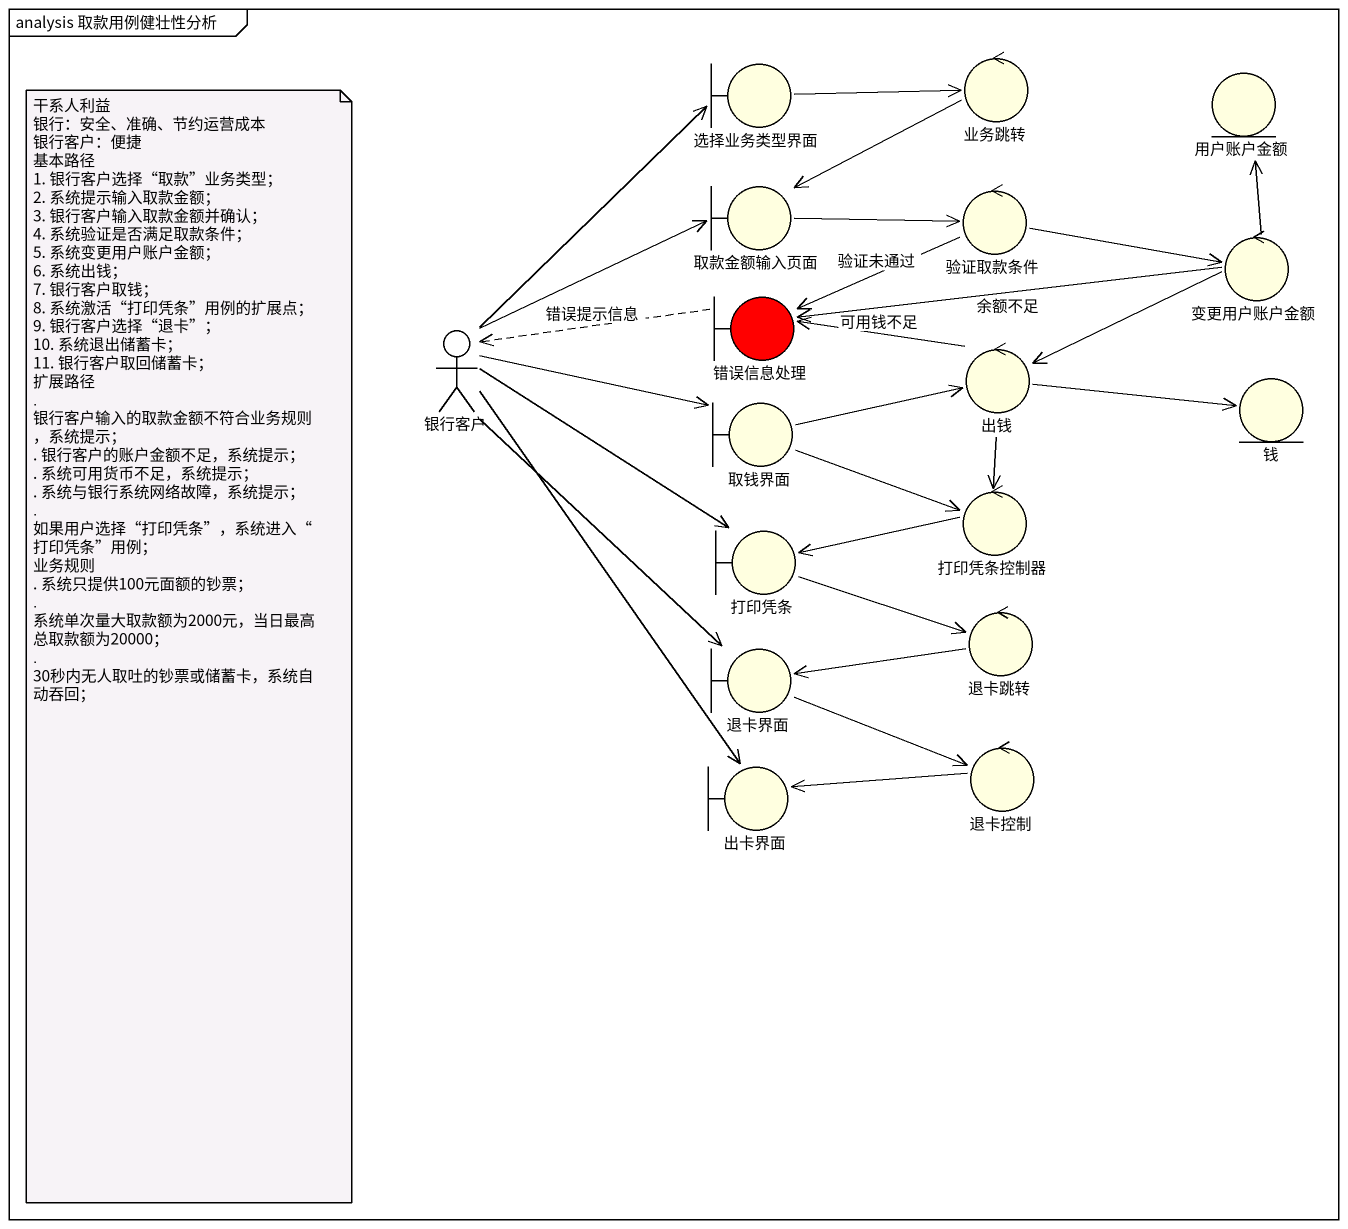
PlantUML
@startuml
mainframe analysis 取款用例健壮性分析
boundary 选择业务类型界面 #FFFFE0
control 业务跳转 #FFFFE0
entity 用户账户金额 #FFFFE0
boundary 取款金额输入页面 #FFFFE0
control 验证取款条件 #FFFFE0
control 变更用户账户金额 #FFFFE0
boundary 错误信息处理 #FF0000
actor 银行客户
control 出钱 #FFFFE0
boundary 取钱界面 #FFFFE0
entity 钱 #FFFFE0
control 打印凭条控制器 #FFFFE0
boundary 打印凭条 #FFFFE0
control 退卡跳转 #FFFFE0
boundary 退卡界面 #FFFFE0
control 退卡控制 #FFFFE0
boundary 出卡界面 #FFFFE0
选择业务类型界面 -right-> 业务跳转
业务跳转 -left-> 取款金额输入页面
取款金额输入页面 -right-> 验证取款条件
验证取款条件 -right-> 变更用户账户金额
验证取款条件 -left-> 错误信息处理 : 验证未通过
变更用户账户金额 -up-> 用户账户金额
变更用户账户金额 -left-> 错误信息处理 : 余额不足
变更用户账户金额 -left-> 出钱
错误信息处理 .left.> 银行客户 : 错误提示信息
银行客户 -up-> 选择业务类型界面
银行客户 -up-> 取款金额输入页面
银行客户 -right-> 取钱界面
银行客户 -right-> 打印凭条
银行客户 --> 退卡界面
银行客户 --> 出卡界面
出钱 -left-> 错误信息处理 : 可用钱不足
出钱 -right-> 钱
出钱 --> 打印凭条控制器
取钱界面 -right-> 出钱
取钱界面 -right-> 打印凭条控制器
打印凭条控制器 -left-> 打印凭条
打印凭条 -right-> 退卡跳转
退卡跳转 -left-> 退卡界面
退卡界面 -right-> 退卡控制
退卡控制 -left-> 出卡界面
note as N1
  干系人利益
  银行：安全、准确、节约运营成本
  银行客户：便捷
  基本路径
  1. 银行客户选择“取款”业务类型；
  2. 系统提示输入取款金额；
  3. 银行客户输入取款金额并确认；
  4. 系统验证是否满足取款条件；
  5. 系统变更用户账户金额；
  6. 系统出钱；
  7. 银行客户取钱；
  8. 系统激活“打印凭条”用例的扩展点；
  9. 银行客户选择“退卡”；
  10. 系统退出储蓄卡；
  11. 银行客户取回储蓄卡；
  扩展路径
  . 银行客户输入的取款金额不符合业务规则，系统提示；
  . 银行客户的账户金额不足，系统提示；
  . 系统可用货币不足，系统提示；
  . 系统与银行系统网络故障，系统提示；
  . 如果用户选择“打印凭条”，系统进入“打印凭条”用例；
  业务规则
  . 系统只提供100元面额的钞票；
  . 系统单次量大取款额为2000元，当日最高总取款额为20000；
  . 30秒内无人取吐的钞票或储蓄卡，系统自动吞回；
end note
@enduml
